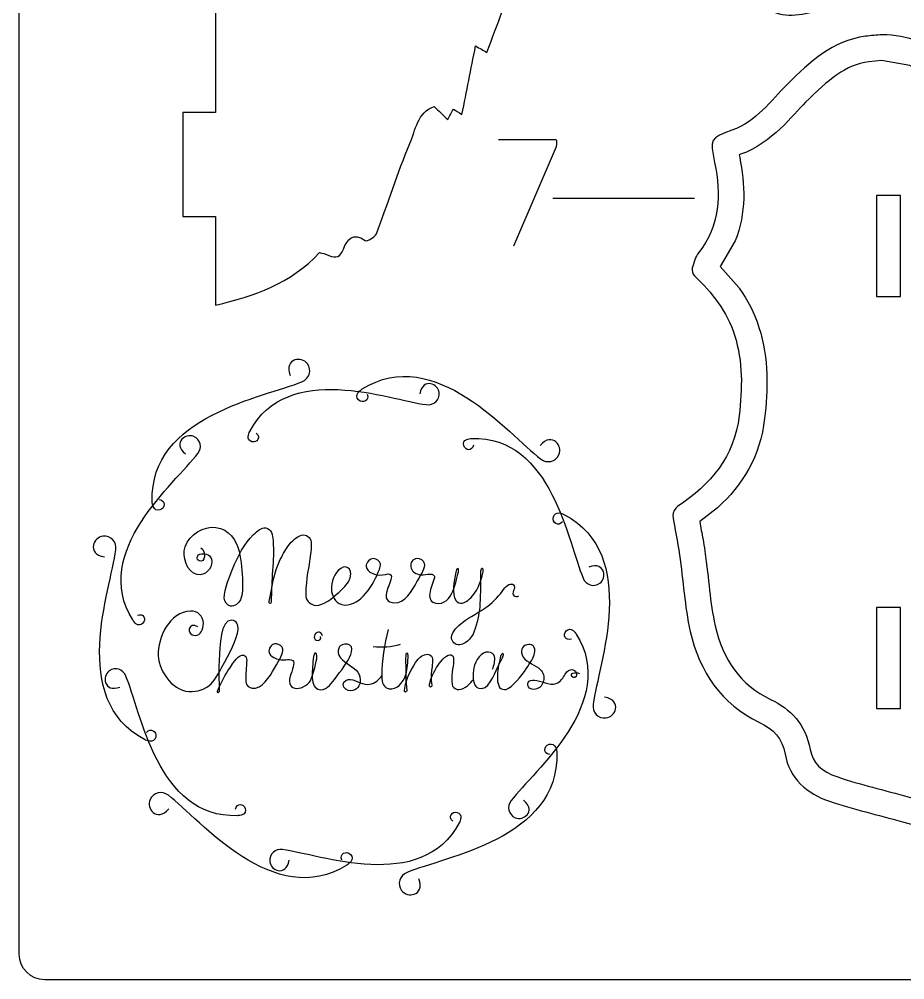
# Model space of a CAD drawing. Extents: x 72 to 177, y 122 to 270.
# Drawn here: x 72.1 to 119.9, y 122 to 173.8 of the extents above; entities that cross this region are included whole.
import ezdxf

# ---------------------------------------------------------------- set-up
doc = ezdxf.new("R2010")
doc.units = 0
doc.header["$MEASUREMENT"] = 0
doc.layers.add('LAYER_1', color=7, linetype='CONTINUOUS')

msp = doc.modelspace()

# ---------------------------------------------------------------- linework, layer by layer
at = {"layer": 'LAYER_1', "color": 1}
for points in [[(118.358, 158.846), (119.658, 158.846), (119.658, 164.286), (118.358, 164.286), (118.358, 158.846)], [(118.358, 136.632), (119.658, 136.632), (119.658, 142.072), (118.358, 142.072), (118.358, 136.632)]]:
    msp.add_lwpolyline(points, dxfattribs=at)
at = {"layer": 'LAYER_1', "color": 5}
msp.add_lwpolyline([(100.917, 164.132), (108.541, 164.132)], dxfattribs=at)
at = {"layer": 'LAYER_1', "color": 7}
for points, knots in [([(72.128, 268.62), (72.128, 268.62), (72.128, 123.376), (72.128, 123.376), (72.128, 122.615), (72.746, 121.997), (73.506, 121.997), (73.506, 121.997), (175.75, 121.997), (175.75, 121.997), (176.511, 121.997), (177.128, 122.615), (177.128, 123.376), (177.128, 123.376), (177.128, 268.62), (177.128, 268.62), (177.128, 269.381), (176.511, 269.998), (175.75, 269.998), (175.75, 269.998), (73.506, 269.998), (73.506, 269.998), (72.746, 269.998), (72.128, 269.381), (72.128, 268.62)], [0, 0, 0, 0, 1, 1, 1, 2, 2, 2, 3, 3, 3, 4, 4, 4, 5, 5, 5, 6, 6, 6, 7, 7, 7, 8, 8, 8, 8]), ([(82.721, 158.374), (82.721, 158.374), (82.721, 163.154), (82.721, 163.154), (82.721, 163.154), (80.949, 163.154), (80.949, 163.154), (80.949, 163.154), (80.949, 168.754), (80.949, 168.754), (80.949, 168.754), (82.721, 168.754), (82.721, 168.754), (82.721, 168.754), (82.721, 185.368), (82.721, 185.368), (82.721, 185.368), (80.949, 185.368), (80.949, 185.368), (80.949, 185.368), (80.949, 190.968), (80.949, 190.968), (80.949, 190.968), (82.721, 190.968), (82.721, 190.968), (82.721, 190.968), (82.721, 196.239), (82.721, 196.239), (83.444, 197.059), (84.106, 197.465), (84.993, 197.477), (85.068, 197.477), (85.145, 197.476), (85.224, 197.471), (85.264, 197.469), (85.307, 197.513), (85.377, 197.551), (85.283, 197.686), (85.192, 197.817), (85.045, 198.028), (85.585, 198.069), (86.021, 198.103), (86.456, 198.136), (86.415, 198.195), (86.372, 198.255), (86.33, 198.315), (86.767, 198.611), (87.205, 198.906), (87.642, 199.2), (87.619, 199.26), (87.596, 199.32), (87.572, 199.379), (87.802, 199.294), (88.031, 199.208), (88.26, 199.121), (88.236, 199.185), (88.211, 199.249), (88.187, 199.313), (90.306, 200.326), (92.425, 201.338), (94.545, 202.352), (96.1, 203.13), (98.162, 203.77), (100.052, 204.555), (100.052, 204.555), (103.528, 204.876), (103.528, 204.876), (103.528, 204.876), (103.64, 204.854), (103.64, 204.854), (103.64, 204.854), (102.052, 200.643), (102.052, 200.643), (102.052, 200.643), (103.268, 200.184), (103.268, 200.184), (103.268, 200.184), (104.937, 204.609), (104.937, 204.609), (104.937, 204.609), (105.054, 204.587), (105.054, 204.587), (105.054, 204.587), (106.143, 204.359), (106.143, 204.359), (106.143, 204.359), (106.146, 204.361), (106.146, 204.361), (107.196, 204.151), (108.171, 203.807), (108.944, 202.678), (109.425, 201.974), (111.528, 200.569), (111.872, 199.802), (112.537, 198.325), (113.141, 196.453), (113.865, 195), (114.368, 193.989), (114.071, 192.509), (114.638, 191.539), (115.744, 189.645), (116.961, 187.815), (118.104, 185.941), (119.143, 184.236), (120.156, 182.513), (121.154, 180.782), (121.375, 180.397), (121.571, 179.956), (121.624, 179.522), (121.812, 177.996), (121.099, 176.802), (120.076, 175.761), (119.501, 175.174), (118.841, 174.798), (117.955, 174.979), (117.71, 175.029), (117.423, 174.915), (117.165, 174.843), (116.287, 174.599), (115.425, 174.292), (114.537, 174.098), (113.558, 173.885), (112.605, 174.012), (111.946, 174.869), (111.125, 175.94), (110.151, 176.814), (108.98, 177.484), (108.663, 177.665), (108.414, 177.961), (108.108, 178.164), (107.501, 178.57), (106.921, 179.092), (106.247, 179.305), (105.218, 179.633), (104.122, 179.721), (103.054, 179.302), (99.701, 177.987), (99.361, 177.632), (98.17, 174.197), (97.915, 173.461), (97.625, 172.737), (97.349, 171.998), (97.16, 172.106), (96.968, 172.216), (96.743, 172.345), (96.491, 171.079), (96.254, 169.891), (96.008, 168.653), (95.816, 168.775), (95.663, 168.872), (95.547, 168.946), (95.433, 168.742), (95.335, 168.565), (95.237, 168.387), (94.994, 168.618), (94.751, 168.849), (94.503, 169.085), (93.609, 168.755), (93.506, 167.809), (93.195, 167.079), (92.52, 165.487), (92.009, 163.826), (91.39, 162.21), (91.321, 162.03), (90.867, 161.793), (90.791, 161.85), (90.123, 162.345), (89.82, 161.913), (89.615, 161.397), (89.443, 160.966), (89.225, 160.878), (88.827, 161.056), (88.652, 161.135), (88.458, 161.171), (88.326, 161.211), (86.767, 159.524), (84.806, 158.86), (82.721, 158.374)], [0, 0, 0, 0, 1, 1, 1, 2, 2, 2, 3, 3, 3, 4, 4, 4, 5, 5, 5, 6, 6, 6, 7, 7, 7, 8, 8, 8, 9, 9, 9, 10, 10, 10, 11, 11, 11, 12, 12, 12, 13, 13, 13, 14, 14, 14, 15, 15, 15, 16, 16, 16, 17, 17, 17, 18, 18, 18, 19, 19, 19, 20, 20, 20, 21, 21, 21, 22, 22, 22, 23, 23, 23, 24, 24, 24, 25, 25, 25, 26, 26, 26, 27, 27, 27, 28, 28, 28, 29, 29, 29, 30, 30, 30, 31, 31, 31, 32, 32, 32, 33, 33, 33, 34, 34, 34, 35, 35, 35, 36, 36, 36, 37, 37, 37, 38, 38, 38, 39, 39, 39, 40, 40, 40, 41, 41, 41, 42, 42, 42, 43, 43, 43, 44, 44, 44, 45, 45, 45, 46, 46, 46, 47, 47, 47, 48, 48, 48, 49, 49, 49, 50, 50, 50, 51, 51, 51, 52, 52, 52, 53, 53, 53, 54, 54, 54, 55, 55, 55, 56, 56, 56, 57, 57, 57, 58, 58, 58, 59, 59, 59, 59]), ([(124.701, 127.709), (123.447, 129.353), (121.641, 129.992), (119.762, 130.516), (118.451, 130.881), (117.12, 131.19), (115.832, 131.625), (114.613, 132.035), (113.675, 132.833), (113.433, 134.166), (113.276, 135.03), (112.826, 135.501), (112.05, 135.874), (109.992, 136.863), (108.817, 138.612), (108.321, 140.777), (108.012, 142.128), (107.943, 143.533), (107.745, 144.911), (107.643, 145.618), (107.473, 146.317), (107.382, 147.026), (107.361, 147.181), (107.499, 147.43), (107.638, 147.522), (109.424, 148.699), (110.708, 150.213), (110.962, 152.419), (111.128, 153.875), (111.165, 155.327), (110.71, 156.751), (110.301, 158.035), (109.504, 159.048), (108.541, 159.956), (108.451, 160.04), (108.396, 160.243), (108.429, 160.362), (108.511, 160.656), (108.597, 160.977), (108.781, 161.209), (109.945, 162.681), (109.982, 164.33), (109.635, 166.068), (109.383, 167.322), (109.388, 167.38), (110.569, 167.802), (111.89, 168.274), (112.646, 169.373), (113.57, 170.292), (114.768, 171.482), (115.998, 172.619), (117.771, 172.867), (118.066, 172.908), (118.364, 172.925), (118.66, 172.954), (120.052, 172.943), (121.268, 172.453), (122.367, 171.632), (124.07, 170.36), (125.842, 170.371), (127.535, 171.665), (129.967, 173.526), (132.862, 173.418), (135.218, 171.346), (135.888, 170.757), (136.544, 170.139), (137.122, 169.461), (137.881, 168.574), (138.821, 168.015), (139.908, 167.679), (140.332, 167.548), (140.432, 167.364), (140.368, 166.917), (140.226, 165.915), (140.034, 164.889), (140.125, 163.897), (140.198, 163.111), (140.662, 162.361), (140.957, 161.596), (140.982, 161.531), (141.036, 161.477), (141.074, 161.416), (141.67, 160.455), (141.67, 160.363), (140.896, 159.578), (138.975, 157.632), (138.703, 155.249), (138.994, 152.684), (139.249, 150.423), (140.485, 148.857), (142.321, 147.654), (142.482, 147.549), (142.627, 147.249), (142.605, 147.059), (142.384, 145.179), (142.204, 143.289), (141.861, 141.43), (141.354, 138.679), (139.864, 136.63), (137.224, 135.513), (137.101, 135.461), (136.95, 135.312), (136.935, 135.193), (136.592, 132.378), (134.498, 131.596), (132.183, 130.969), (130.54, 130.524), (128.907, 129.989), (127.345, 129.318), (126.633, 129.013), (126.125, 128.255), (125.478, 127.764), (125.297, 127.626), (124.792, 127.589), (124.701, 127.709)], [0, 0, 0, 0, 1, 1, 1, 2, 2, 2, 3, 3, 3, 4, 4, 4, 5, 5, 5, 6, 6, 6, 7, 7, 7, 8, 8, 8, 9, 9, 9, 10, 10, 10, 11, 11, 11, 12, 12, 12, 13, 13, 13, 14, 14, 14, 15, 15, 15, 16, 16, 16, 17, 17, 17, 18, 18, 18, 19, 19, 19, 20, 20, 20, 21, 21, 21, 22, 22, 22, 23, 23, 23, 24, 24, 24, 25, 25, 25, 26, 26, 26, 27, 27, 27, 28, 28, 28, 29, 29, 29, 30, 30, 30, 31, 31, 31, 32, 32, 32, 33, 33, 33, 34, 34, 34, 35, 35, 35, 36, 36, 36, 37, 37, 37, 38, 38, 38, 38])]:
    msp.add_open_spline(points, degree=3, knots=knots, dxfattribs=at)
at = {"layer": 'LAYER_1', "color": 5}
for points, knots in [([(125.088, 129.275), (125.088, 129.275), (124.552, 129.823), (124.552, 129.823), (124.552, 129.823), (124.524, 129.846), (124.524, 129.846), (123.16, 130.935), (121.555, 131.448), (120.132, 131.845), (118.741, 132.232), (117.517, 132.512), (116.272, 132.932), (115.377, 133.233), (114.917, 133.714), (114.789, 134.412), (114.537, 135.804), (113.729, 136.598), (112.647, 137.117), (111.036, 137.891), (110.086, 139.249), (109.665, 141.084), (109.37, 142.378), (109.336, 143.536), (109.11, 145.107), (109.04, 145.59), (108.974, 145.922), (108.915, 146.22), (108.915, 146.22), (108.834, 146.704), (108.834, 146.704), (108.834, 146.704), (109.789, 147.44), (109.789, 147.44), (109.789, 147.44), (109.807, 147.456), (109.807, 147.456), (111.127, 148.659), (112.096, 150.21), (112.332, 152.261), (112.506, 153.783), (112.568, 155.468), (112.024, 157.171), (111.771, 157.964), (111.401, 158.662), (110.961, 159.287), (110.961, 159.287), (110.942, 159.314), (110.942, 159.314), (110.942, 159.314), (109.928, 160.463), (109.928, 160.463), (109.928, 160.463), (110.737, 161.833), (110.737, 161.833), (111.357, 163.34), (111.275, 164.902), (110.987, 166.339), (110.987, 166.339), (110.961, 166.475), (110.961, 166.475), (110.961, 166.475), (111.033, 166.503), (111.033, 166.503), (112.739, 167.112), (113.852, 168.627), (114.543, 169.313), (115.759, 170.522), (116.695, 171.323), (117.95, 171.498), (117.95, 171.498), (118.644, 171.566), (118.644, 171.566), (118.644, 171.566), (120.17, 171.288), (120.17, 171.288), (120.17, 171.288), (121.541, 170.526), (121.541, 170.526), (123.74, 168.883), (126.191, 168.901), (128.373, 170.569), (130.271, 172.021), (132.434, 171.957), (134.306, 170.309), (134.956, 169.738), (135.556, 169.17), (136.072, 168.565), (136.547, 168.009), (137.079, 167.557), (137.657, 167.194), (137.657, 167.194), (137.692, 167.173), (137.692, 167.173), (137.692, 167.173), (138.933, 166.612), (138.933, 166.612), (138.933, 166.612), (138.788, 165.559), (138.788, 165.559), (138.727, 164.985), (138.695, 164.378), (138.751, 163.77), (138.846, 162.736), (139.508, 161.518), (139.669, 161.1), (139.669, 161.1), (139.72, 160.965), (139.72, 160.965), (139.72, 160.965), (139.905, 160.681), (139.905, 160.681), (139.905, 160.681), (139.913, 160.669), (139.913, 160.669), (139.913, 160.669), (139.958, 160.594), (139.958, 160.594), (139.958, 160.594), (139.913, 160.546), (139.913, 160.546), (137.569, 158.171), (137.311, 155.277), (137.622, 152.529), (137.856, 150.46), (138.78, 148.869), (140.118, 147.624), (140.118, 147.624), (140.137, 147.606), (140.137, 147.606), (140.137, 147.606), (141.177, 146.798), (141.177, 146.798), (141.177, 146.798), (140.503, 141.676), (140.503, 141.676), (140.503, 141.676), (140.031, 140.057), (140.031, 140.057), (139.406, 138.567), (138.316, 137.473), (136.686, 136.783), (136.341, 136.637), (135.667, 136.177), (135.565, 135.361), (135.34, 133.51), (134.152, 132.932), (131.821, 132.3), (130.134, 131.843), (128.437, 131.288), (126.8, 130.586), (126.45, 130.435), (126.079, 130.164), (125.747, 129.884), (125.747, 129.884), (125.088, 129.275), (125.088, 129.275)], [0, 0, 0, 0, 1, 1, 1, 2, 2, 2, 3, 3, 3, 4, 4, 4, 5, 5, 5, 6, 6, 6, 7, 7, 7, 8, 8, 8, 9, 9, 9, 10, 10, 10, 11, 11, 11, 12, 12, 12, 13, 13, 13, 14, 14, 14, 15, 15, 15, 16, 16, 16, 17, 17, 17, 18, 18, 18, 19, 19, 19, 20, 20, 20, 21, 21, 21, 22, 22, 22, 23, 23, 23, 24, 24, 24, 25, 25, 25, 26, 26, 26, 27, 27, 27, 28, 28, 28, 29, 29, 29, 30, 30, 30, 31, 31, 31, 32, 32, 32, 33, 33, 33, 34, 34, 34, 35, 35, 35, 36, 36, 36, 37, 37, 37, 38, 38, 38, 39, 39, 39, 40, 40, 40, 41, 41, 41, 42, 42, 42, 43, 43, 43, 44, 44, 44, 45, 45, 45, 46, 46, 46, 47, 47, 47, 48, 48, 48, 49, 49, 49, 50, 50, 50, 51, 51, 51, 52, 52, 52, 52]), ([(98.8, 161.568), (98.8, 161.568), (101.098, 166.929), (101.098, 166.929), (101.11, 166.96), (101.118, 166.986), (101.123, 167.006), (101.127, 167.025), (101.13, 167.049), (101.13, 167.076), (101.13, 167.076), (101.13, 167.174), (101.13, 167.174), (101.13, 167.213), (101.123, 167.242), (101.108, 167.258), (101.092, 167.273), (101.066, 167.281), (101.026, 167.28), (101.026, 167.28), (97.971, 167.28), (97.971, 167.28)], [0, 0, 0, 0, 1, 1, 1, 2, 2, 2, 3, 3, 3, 4, 4, 4, 5, 5, 5, 6, 6, 6, 7, 7, 7, 7]), ([(90.899, 153.571), (91.04, 153.225), (90.657, 153.045), (90.431, 153.267), (90.314, 153.384), (90.307, 153.52), (90.407, 153.662), (90.44, 153.71), (90.573, 153.817), (90.625, 153.85), (94.557, 156.303), (98.537, 151.397), (100.246, 150.079), (100.589, 149.818), (101.069, 149.917), (101.238, 150.308), (101.343, 150.554), (101.258, 150.842), (101.077, 151), (100.875, 151.177), (100.548, 151.192), (100.23, 150.803)], [0, 0, 0, 0, 1, 1, 1, 2, 2, 2, 3, 3, 3, 4, 4, 4, 5, 5, 5, 6, 6, 6, 7, 7, 7, 7]), ([(79.681, 147.889), (80.052, 147.838), (80.016, 147.415), (79.709, 147.332), (79.552, 147.289), (79.427, 147.349), (79.355, 147.506), (79.33, 147.558), (79.302, 147.729), (79.302, 147.788), (79.141, 152.418), (85.383, 153.414), (87.379, 154.237), (87.774, 154.401), (87.927, 154.868), (87.673, 155.208), (87.516, 155.423), (87.221, 155.494), (86.996, 155.416), (86.737, 155.328), (86.564, 155.054), (86.742, 154.585)], [0, 0, 0, 0, 1, 1, 1, 2, 2, 2, 3, 3, 3, 4, 4, 4, 5, 5, 5, 6, 6, 6, 7, 7, 7, 7]), ([(84.915, 151.47), (85.189, 151.256), (84.963, 150.932), (84.681, 151.007), (84.532, 151.046), (84.459, 151.152), (84.475, 151.312), (84.479, 151.367), (84.536, 151.516), (84.564, 151.566), (86.592, 155.376), (92.093, 153.272), (94.085, 153.006), (94.484, 152.954), (94.827, 153.259), (94.778, 153.653), (94.75, 153.9), (94.549, 154.093), (94.327, 154.136), (94.081, 154.185), (93.811, 154.046), (93.738, 153.584)], [0, 0, 0, 0, 1, 1, 1, 2, 2, 2, 3, 3, 3, 4, 4, 4, 5, 5, 5, 6, 6, 6, 7, 7, 7, 7]), ([(78.508, 141.655), (78.83, 141.786), (79, 141.428), (78.79, 141.219), (78.681, 141.109), (78.556, 141.1), (78.423, 141.194), (78.379, 141.225), (78.278, 141.35), (78.25, 141.397), (75.963, 145.06), (80.536, 148.771), (81.762, 150.366), (82.007, 150.683), (81.915, 151.131), (81.548, 151.287), (81.318, 151.386), (81.052, 151.308), (80.903, 151.138), (80.737, 150.949), (80.725, 150.646), (81.088, 150.351)], [0, 0, 0, 0, 1, 1, 1, 2, 2, 2, 3, 3, 3, 4, 4, 4, 5, 5, 5, 6, 6, 6, 7, 7, 7, 7]), ([(96.621, 150.828), (96.573, 150.483), (96.178, 150.517), (96.101, 150.801), (96.061, 150.949), (96.117, 151.065), (96.262, 151.131), (96.311, 151.154), (96.472, 151.179), (96.528, 151.182), (100.843, 151.329), (101.77, 145.514), (102.537, 143.654), (102.69, 143.284), (103.125, 143.14), (103.44, 143.378), (103.642, 143.527), (103.706, 143.798), (103.633, 144.011), (103.553, 144.249), (103.299, 144.412), (102.859, 144.245)], [0, 0, 0, 0, 1, 1, 1, 2, 2, 2, 3, 3, 3, 4, 4, 4, 5, 5, 5, 6, 6, 6, 7, 7, 7, 7]), ([(101.432, 146.695), (101.202, 146.4), (100.855, 146.643), (100.936, 146.949), (100.976, 147.108), (101.093, 147.186), (101.262, 147.169), (101.323, 147.164), (101.484, 147.102), (101.537, 147.074), (105.626, 144.896), (103.367, 138.995), (103.081, 136.855), (103.025, 136.429), (103.351, 136.062), (103.775, 136.113), (104.041, 136.144), (104.246, 136.361), (104.295, 136.597), (104.347, 136.862), (104.198, 137.151), (103.702, 137.23)], [0, 0, 0, 0, 1, 1, 1, 2, 2, 2, 3, 3, 3, 4, 4, 4, 5, 5, 5, 6, 6, 6, 7, 7, 7, 7]), ([(81.919, 145.279), (82.254, 145.085), (82.141, 144.46), (81.834, 144.581), (81.677, 144.642), (81.685, 144.943), (81.955, 144.965), (82.169, 144.982), (82.52, 144.923), (82.52, 144.545), (82.524, 144.173), (82.173, 143.75), (81.721, 143.849), (81.173, 143.97), (80.899, 144.81), (81.076, 145.34), (81.306, 146.022), (82.092, 146.466), (82.733, 146.391), (83.447, 146.307), (83.846, 145.685), (83.983, 145.099), (84.109, 144.556), (84.161, 143.996), (84.169, 143.454), (84.177, 143.122), (84.189, 142.8), (84.064, 142.489), (83.996, 142.318), (83.746, 142.106), (83.528, 142.145), (83.35, 142.176), (83.181, 142.387), (83.189, 142.566), (83.205, 143.137), (83.447, 143.657), (83.633, 144.13), (83.919, 144.854), (84.254, 145.509), (84.77, 146.002), (84.967, 146.191), (85.201, 146.404), (85.431, 146.358), (85.713, 146.302), (85.81, 145.967), (85.822, 145.687), (85.851, 145.038), (85.846, 144.657), (85.794, 144.062), (85.75, 143.524), (85.746, 143.077), (85.718, 142.584), (85.709, 142.452), (85.725, 142.265), (85.653, 142.29), (85.597, 142.31), (85.6, 142.33), (85.617, 142.394), (85.665, 142.621), (85.697, 142.882), (85.746, 143.126), (85.842, 143.642), (85.975, 144.223), (86.209, 144.654), (86.379, 144.976), (86.496, 145.239), (86.73, 145.505), (86.915, 145.714), (87.181, 145.973), (87.467, 145.985), (87.694, 145.995), (87.891, 145.752), (87.883, 145.513), (87.863, 145.064), (87.842, 144.824), (87.758, 144.395), (87.669, 143.939), (87.512, 142.781), (87.613, 142.548), (87.714, 142.311), (87.931, 142.194), (88.121, 142.185), (88.568, 142.164), (89.016, 142.586), (89.359, 142.882), (89.613, 143.105), (89.802, 143.298), (89.932, 143.547), (90.004, 143.684), (90.032, 143.856), (89.996, 144.005), (89.952, 144.195), (89.766, 144.301), (89.609, 144.243), (89.226, 144.097), (88.988, 143.6), (88.963, 143.188), (88.943, 142.858), (89.096, 142.45), (89.383, 142.289), (89.766, 142.075), (90.258, 142.289), (90.569, 142.569), (90.939, 142.907), (91.23, 143.353), (91.427, 143.816), (91.512, 144.012), (91.629, 144.238), (91.609, 144.417), (91.593, 144.572), (91.395, 144.702), (91.242, 144.708), (91.06, 144.716), (90.823, 144.49), (90.847, 144.288), (90.887, 143.962), (91.351, 143.769), (91.718, 143.823), (91.952, 143.856), (92.121, 143.945), (92.19, 143.806), (92.258, 143.673), (92.061, 143.273), (91.984, 143.052), (91.802, 142.522), (92, 142.356), (92.363, 142.324), (92.92, 142.274), (93.315, 142.973), (93.581, 143.458), (93.835, 143.922), (94.045, 144.207), (93.996, 144.443), (93.964, 144.603), (93.746, 144.719), (93.581, 144.708), (93.335, 144.692), (93.218, 144.471), (93.25, 144.261), (93.282, 144.044), (93.464, 143.909), (93.673, 143.854), (93.964, 143.778), (94.395, 143.971), (94.516, 143.78), (94.573, 143.69), (94.379, 143.29), (94.315, 143.046), (94.23, 142.729), (94.226, 142.476), (94.444, 142.36), (94.859, 142.139), (95.286, 142.452), (95.448, 142.812), (95.605, 143.168), (95.762, 143.68), (95.815, 143.998), (95.823, 144.064), (95.839, 144.147), (95.795, 144.165), (95.73, 144.195), (95.694, 144.054), (95.682, 143.983), (95.585, 143.465), (95.436, 142.846), (95.69, 142.427), (95.742, 142.338), (95.924, 142.289), (96.016, 142.307), (96.327, 142.369), (96.545, 142.644), (96.726, 142.89), (96.915, 143.146), (96.992, 143.468), (97.089, 143.77), (97.117, 143.863), (97.145, 143.99), (97.157, 144.056), (97.166, 144.1), (97.149, 144.185), (97.077, 144.167), (97.021, 144.152), (97.004, 144.035), (97.008, 143.955), (97.021, 143.408), (97.012, 142.913), (96.976, 142.261), (96.952, 141.851), (96.871, 141.423), (96.726, 140.931), (96.613, 140.55), (96.299, 140.097), (95.891, 140.058), (95.657, 140.035), (95.42, 140.24), (95.444, 140.458), (95.484, 140.79), (95.775, 141.065), (96.041, 141.267), (96.456, 141.583), (96.932, 141.804), (97.347, 142.108), (97.754, 142.406), (98.053, 142.755), (98.246, 143.038), (98.424, 143.307), (98.678, 143.395), (98.783, 143.297), (98.871, 143.219), (98.851, 143.088), (98.795, 142.985), (98.678, 142.768), (98.847, 142.562), (99.081, 142.707)], [0, 0, 0, 0, 1, 1, 1, 2, 2, 2, 3, 3, 3, 4, 4, 4, 5, 5, 5, 6, 6, 6, 7, 7, 7, 8, 8, 8, 9, 9, 9, 10, 10, 10, 11, 11, 11, 12, 12, 12, 13, 13, 13, 14, 14, 14, 15, 15, 15, 16, 16, 16, 17, 17, 17, 18, 18, 18, 19, 19, 19, 20, 20, 20, 21, 21, 21, 22, 22, 22, 23, 23, 23, 24, 24, 24, 25, 25, 25, 26, 26, 26, 27, 27, 27, 28, 28, 28, 29, 29, 29, 30, 30, 30, 31, 31, 31, 32, 32, 32, 33, 33, 33, 34, 34, 34, 35, 35, 35, 36, 36, 36, 37, 37, 37, 38, 38, 38, 39, 39, 39, 40, 40, 40, 41, 41, 41, 42, 42, 42, 43, 43, 43, 44, 44, 44, 45, 45, 45, 46, 46, 46, 47, 47, 47, 48, 48, 48, 49, 49, 49, 50, 50, 50, 51, 51, 51, 52, 52, 52, 53, 53, 53, 54, 54, 54, 55, 55, 55, 56, 56, 56, 57, 57, 57, 58, 58, 58, 59, 59, 59, 60, 60, 60, 61, 61, 61, 62, 62, 62, 63, 63, 63, 64, 64, 64, 65, 65, 65, 66, 66, 66, 67, 67, 67, 68, 68, 68, 69, 69, 69, 70, 70, 70, 71, 71, 71, 71]), ([(78.992, 135.33), (79.222, 135.625), (79.568, 135.382), (79.488, 135.077), (79.447, 134.917), (79.33, 134.84), (79.161, 134.856), (79.101, 134.862), (78.939, 134.923), (78.887, 134.951), (74.798, 137.129), (77.056, 143.03), (77.342, 145.171), (77.399, 145.597), (77.072, 145.963), (76.649, 145.912), (76.383, 145.881), (76.177, 145.664), (76.128, 145.428), (76.076, 145.163), (76.229, 144.874), (76.721, 144.796)], [0, 0, 0, 0, 1, 1, 1, 2, 2, 2, 3, 3, 3, 4, 4, 4, 5, 5, 5, 6, 6, 6, 7, 7, 7, 7]), ([(81.765, 141.021), (81.29, 141.364), (81.052, 140.582), (81.629, 140.564), (81.899, 140.556), (82.068, 140.883), (82.06, 141.216), (82.056, 141.608), (81.75, 141.893), (81.37, 141.878), (80.245, 141.834), (79.58, 140.444), (79.629, 139.475), (79.677, 138.54), (80.504, 137.472), (81.451, 137.532), (82.419, 137.593), (82.689, 138.175), (83.064, 138.854), (83.471, 139.592), (83.883, 140.358), (83.931, 140.892), (83.951, 141.119), (83.87, 141.375), (83.592, 141.382), (82.979, 141.397), (82.943, 140.026), (82.911, 139.223), (82.866, 138.205), (82.935, 138.012), (82.911, 137.551), (82.907, 137.523), (82.891, 137.471), (82.858, 137.473), (82.822, 137.478), (82.802, 137.546), (82.818, 137.577), (82.959, 137.851), (83.165, 138.336), (83.383, 138.66), (83.758, 139.213), (83.959, 139.535), (84.242, 139.493), (84.435, 139.465), (84.399, 139.187), (84.383, 138.938), (84.354, 138.588), (84.322, 138.21), (84.363, 137.992), (84.387, 137.853), (84.556, 137.756), (84.685, 137.728), (85.217, 137.61), (85.641, 138.36), (85.903, 138.799), (86.189, 139.287), (86.375, 139.612), (86.347, 139.819), (86.322, 139.965), (86.149, 140.097), (86, 140.114), (85.786, 140.136), (85.584, 139.925), (85.6, 139.716), (85.617, 139.508), (85.733, 139.444), (85.859, 139.368), (86.044, 139.253), (86.286, 139.234), (86.512, 139.254), (86.633, 139.266), (86.778, 139.288), (86.879, 139.219), (87.032, 139.111), (86.843, 138.668), (86.746, 138.359), (86.621, 137.951), (86.798, 137.715), (87.088, 137.707), (87.403, 137.7), (87.782, 137.939), (87.883, 138.23), (88.072, 138.802), (88.092, 138.92), (88.149, 139.17), (88.19, 139.336), (88.218, 139.611), (88.117, 139.616), (88.052, 139.621), (88.024, 139.502), (88.008, 139.422), (87.948, 139.085), (87.931, 138.653), (87.931, 138.386), (87.931, 138.051), (88.008, 137.764), (88.242, 137.672), (88.633, 137.518), (88.923, 137.923), (89.133, 138.194), (89.516, 138.689), (89.855, 139.144), (90.012, 139.529), (90.089, 139.714), (90.113, 139.936), (89.956, 140.036), (89.802, 140.135), (89.557, 140.124), (89.427, 139.984), (89.323, 139.866), (89.302, 139.651), (89.371, 139.508), (89.577, 139.085), (90.024, 138.962), (90.298, 138.691), (90.44, 138.553), (90.52, 138.388), (90.524, 138.189), (90.536, 137.847), (90.322, 137.58), (90.02, 137.578), (89.831, 137.577), (89.601, 137.722), (89.605, 137.909), (89.609, 138.108), (89.826, 138.214), (89.996, 138.194), (90.351, 138.151), (90.69, 137.848), (91.036, 137.93), (91.306, 137.993), (91.553, 138.179), (91.681, 138.386)], [0, 0, 0, 0, 1, 1, 1, 2, 2, 2, 3, 3, 3, 4, 4, 4, 5, 5, 5, 6, 6, 6, 7, 7, 7, 8, 8, 8, 9, 9, 9, 10, 10, 10, 11, 11, 11, 12, 12, 12, 13, 13, 13, 14, 14, 14, 15, 15, 15, 16, 16, 16, 17, 17, 17, 18, 18, 18, 19, 19, 19, 20, 20, 20, 21, 21, 21, 22, 22, 22, 23, 23, 23, 24, 24, 24, 25, 25, 25, 26, 26, 26, 27, 27, 27, 28, 28, 28, 29, 29, 29, 30, 30, 30, 31, 31, 31, 32, 32, 32, 33, 33, 33, 34, 34, 34, 35, 35, 35, 36, 36, 36, 37, 37, 37, 38, 38, 38, 39, 39, 39, 40, 40, 40, 41, 41, 41, 42, 42, 42, 43, 43, 43, 44, 44, 44, 44]), ([(92.028, 140.877), (91.795, 140.072), (91.702, 139.216), (91.681, 138.386), (91.669, 137.979), (91.81, 137.738), (92.073, 137.692), (92.464, 137.622), (92.847, 137.981), (92.98, 138.461), (93.061, 138.763), (93.105, 139.149), (93.101, 139.476), (93.097, 139.531), (93.093, 139.615), (93.044, 139.614), (92.976, 139.613), (92.98, 139.493), (92.976, 139.427), (92.968, 139.331), (92.968, 139.204), (92.968, 139.114), (92.98, 138.597), (92.972, 138.137), (93.028, 137.6), (93.032, 137.571), (93.008, 137.503), (92.968, 137.506), (92.903, 137.509), (92.907, 137.566), (92.911, 137.612), (92.972, 138.195), (93.295, 138.812), (93.637, 139.276), (93.766, 139.454), (94.012, 139.582), (94.222, 139.539), (94.468, 139.488), (94.432, 139.162), (94.395, 138.869), (94.363, 138.608), (94.335, 138.291), (94.343, 138.168), (94.351, 138.078), (94.363, 138.009), (94.375, 137.9), (94.383, 137.835), (94.351, 137.773), (94.302, 137.78), (94.194, 137.795), (94.282, 138.038), (94.319, 138.153), (94.432, 138.503), (94.657, 138.911), (94.883, 139.178), (94.996, 139.314), (95.137, 139.443), (95.266, 139.498), (95.541, 139.617), (95.589, 139.327), (95.545, 139.048), (95.496, 138.706), (95.4, 138.069), (95.504, 137.837), (95.557, 137.72), (95.714, 137.638), (95.847, 137.645), (96.162, 137.661), (96.48, 137.988), (96.621, 138.19)], [0, 0, 0, 0, 1, 1, 1, 2, 2, 2, 3, 3, 3, 4, 4, 4, 5, 5, 5, 6, 6, 6, 7, 7, 7, 8, 8, 8, 9, 9, 9, 10, 10, 10, 11, 11, 11, 12, 12, 12, 13, 13, 13, 14, 14, 14, 15, 15, 15, 16, 16, 16, 17, 17, 17, 18, 18, 18, 19, 19, 19, 20, 20, 20, 21, 21, 21, 22, 22, 22, 23, 23, 23, 23]), ([(101.915, 140.37), (101.593, 140.239), (101.424, 140.597), (101.633, 140.807), (101.742, 140.916), (101.867, 140.925), (102, 140.832), (102.045, 140.8), (102.145, 140.675), (102.174, 140.629), (104.46, 136.965), (99.888, 133.254), (98.662, 131.66), (98.416, 131.342), (98.512, 130.894), (98.876, 130.738), (99.105, 130.64), (99.372, 130.718), (99.521, 130.887), (99.686, 131.076), (99.698, 131.379), (99.335, 131.674)], [0, 0, 0, 0, 1, 1, 1, 2, 2, 2, 3, 3, 3, 4, 4, 4, 5, 5, 5, 6, 6, 6, 7, 7, 7, 7]), ([(88.48, 140.548), (88.452, 140.673), (88.355, 140.756), (88.262, 140.745), (88.06, 140.722), (87.931, 140.39), (88.153, 140.311), (88.274, 140.269), (88.459, 140.321), (88.383, 140.505)], [0, 0, 0, 0, 1, 1, 1, 2, 2, 2, 3, 3, 3, 3]), ([(97.65, 138.743), (97.754, 138.964), (97.791, 139.172), (97.771, 139.426), (97.758, 139.557), (97.577, 139.652), (97.444, 139.663), (97.057, 139.696), (96.718, 139.228), (96.649, 138.81), (96.597, 138.507), (96.537, 137.842), (96.891, 137.723), (97.432, 137.54), (97.722, 138.43), (97.928, 138.841), (98.008, 139.006), (98.149, 139.279), (98.214, 139.409), (98.246, 139.476), (98.267, 139.561), (98.214, 139.582), (98.166, 139.6), (98.125, 139.524), (98.113, 139.479), (98.013, 139.146), (97.928, 138.772), (97.916, 138.417), (97.912, 138.207), (97.92, 137.94), (98.041, 137.765), (98.113, 137.659), (98.279, 137.627), (98.388, 137.656), (98.706, 137.738), (99.254, 138.422), (99.472, 138.763), (99.702, 139.12), (99.888, 139.399), (99.92, 139.586), (99.989, 139.982), (99.827, 140.084), (99.617, 140.077), (99.283, 140.067), (99.141, 139.805), (99.25, 139.512), (99.384, 139.156), (99.827, 139.039), (100.142, 138.808), (100.278, 138.704), (100.432, 138.521), (100.428, 138.271), (100.423, 138.071), (100.331, 137.841), (100.162, 137.734), (100.021, 137.642), (99.787, 137.621), (99.654, 137.72), (99.545, 137.801), (99.537, 137.948), (99.585, 138.033), (99.646, 138.135), (99.75, 138.173), (99.924, 138.158), (100.255, 138.128), (100.718, 137.848), (101.089, 137.972), (101.311, 138.045), (101.484, 138.301), (101.573, 138.471), (101.782, 138.854), (102.186, 138.767), (102.194, 138.446), (102.202, 138.265), (102.008, 138.26), (101.948, 138.347), (101.887, 138.433), (101.915, 138.507), (101.988, 138.534), (102.101, 138.577), (102.222, 138.556), (102.339, 138.513)], [0, 0, 0, 0, 1, 1, 1, 2, 2, 2, 3, 3, 3, 4, 4, 4, 5, 5, 5, 6, 6, 6, 7, 7, 7, 8, 8, 8, 9, 9, 9, 10, 10, 10, 11, 11, 11, 12, 12, 12, 13, 13, 13, 14, 14, 14, 15, 15, 15, 16, 16, 16, 17, 17, 17, 18, 18, 18, 19, 19, 19, 20, 20, 20, 21, 21, 21, 22, 22, 22, 23, 23, 23, 24, 24, 24, 25, 25, 25, 26, 26, 26, 27, 27, 27, 27]), ([(83.802, 131.198), (83.85, 131.543), (84.245, 131.509), (84.322, 131.225), (84.363, 131.076), (84.306, 130.961), (84.161, 130.894), (84.112, 130.871), (83.951, 130.846), (83.899, 130.844), (79.58, 130.696), (78.653, 136.511), (77.887, 138.371), (77.734, 138.741), (77.298, 138.885), (76.984, 138.648), (76.782, 138.498), (76.717, 138.227), (76.79, 138.014), (76.871, 137.776), (77.125, 137.613), (77.564, 137.78)], [0, 0, 0, 0, 1, 1, 1, 2, 2, 2, 3, 3, 3, 4, 4, 4, 5, 5, 5, 6, 6, 6, 7, 7, 7, 7]), ([(100.742, 134.136), (100.371, 134.188), (100.407, 134.61), (100.714, 134.694), (100.875, 134.737), (100.996, 134.677), (101.069, 134.519), (101.093, 134.467), (101.121, 134.297), (101.121, 134.237), (101.283, 129.607), (95.04, 128.611), (93.044, 127.788), (92.649, 127.625), (92.496, 127.157), (92.75, 126.817), (92.907, 126.602), (93.202, 126.532), (93.428, 126.61), (93.686, 126.697), (93.859, 126.971), (93.682, 127.44)], [0, 0, 0, 0, 1, 1, 1, 2, 2, 2, 3, 3, 3, 4, 4, 4, 5, 5, 5, 6, 6, 6, 7, 7, 7, 7]), ([(89.524, 128.454), (89.383, 128.801), (89.766, 128.98), (89.992, 128.758), (90.109, 128.642), (90.117, 128.505), (90.016, 128.364), (89.984, 128.316), (89.851, 128.208), (89.798, 128.175), (85.866, 125.723), (81.886, 130.629), (80.177, 131.946), (79.834, 132.208), (79.355, 132.108), (79.185, 131.717), (79.08, 131.471), (79.165, 131.184), (79.346, 131.025), (79.552, 130.848), (79.875, 130.833), (80.193, 131.223)], [0, 0, 0, 0, 1, 1, 1, 2, 2, 2, 3, 3, 3, 4, 4, 4, 5, 5, 5, 6, 6, 6, 7, 7, 7, 7]), ([(95.508, 130.556), (95.234, 130.77), (95.46, 131.094), (95.742, 131.018), (95.891, 130.979), (95.964, 130.874), (95.948, 130.713), (95.944, 130.658), (95.887, 130.509), (95.859, 130.46), (93.831, 126.649), (88.331, 128.753), (86.334, 129.019), (85.939, 129.072), (85.597, 128.766), (85.645, 128.373), (85.673, 128.125), (85.875, 127.932), (86.096, 127.889), (86.342, 127.841), (86.613, 127.98), (86.685, 128.442)], [0, 0, 0, 0, 1, 1, 1, 2, 2, 2, 3, 3, 3, 4, 4, 4, 5, 5, 5, 6, 6, 6, 7, 7, 7, 7])]:
    msp.add_open_spline(points, degree=3, knots=knots, dxfattribs=at)
msp.add_open_spline([(91.21, 139.964), (91.706, 139.91), (92.198, 139.949), (92.694, 140.085)], degree=3, dxfattribs=at)

doc.saveas('drawing.dxf')
